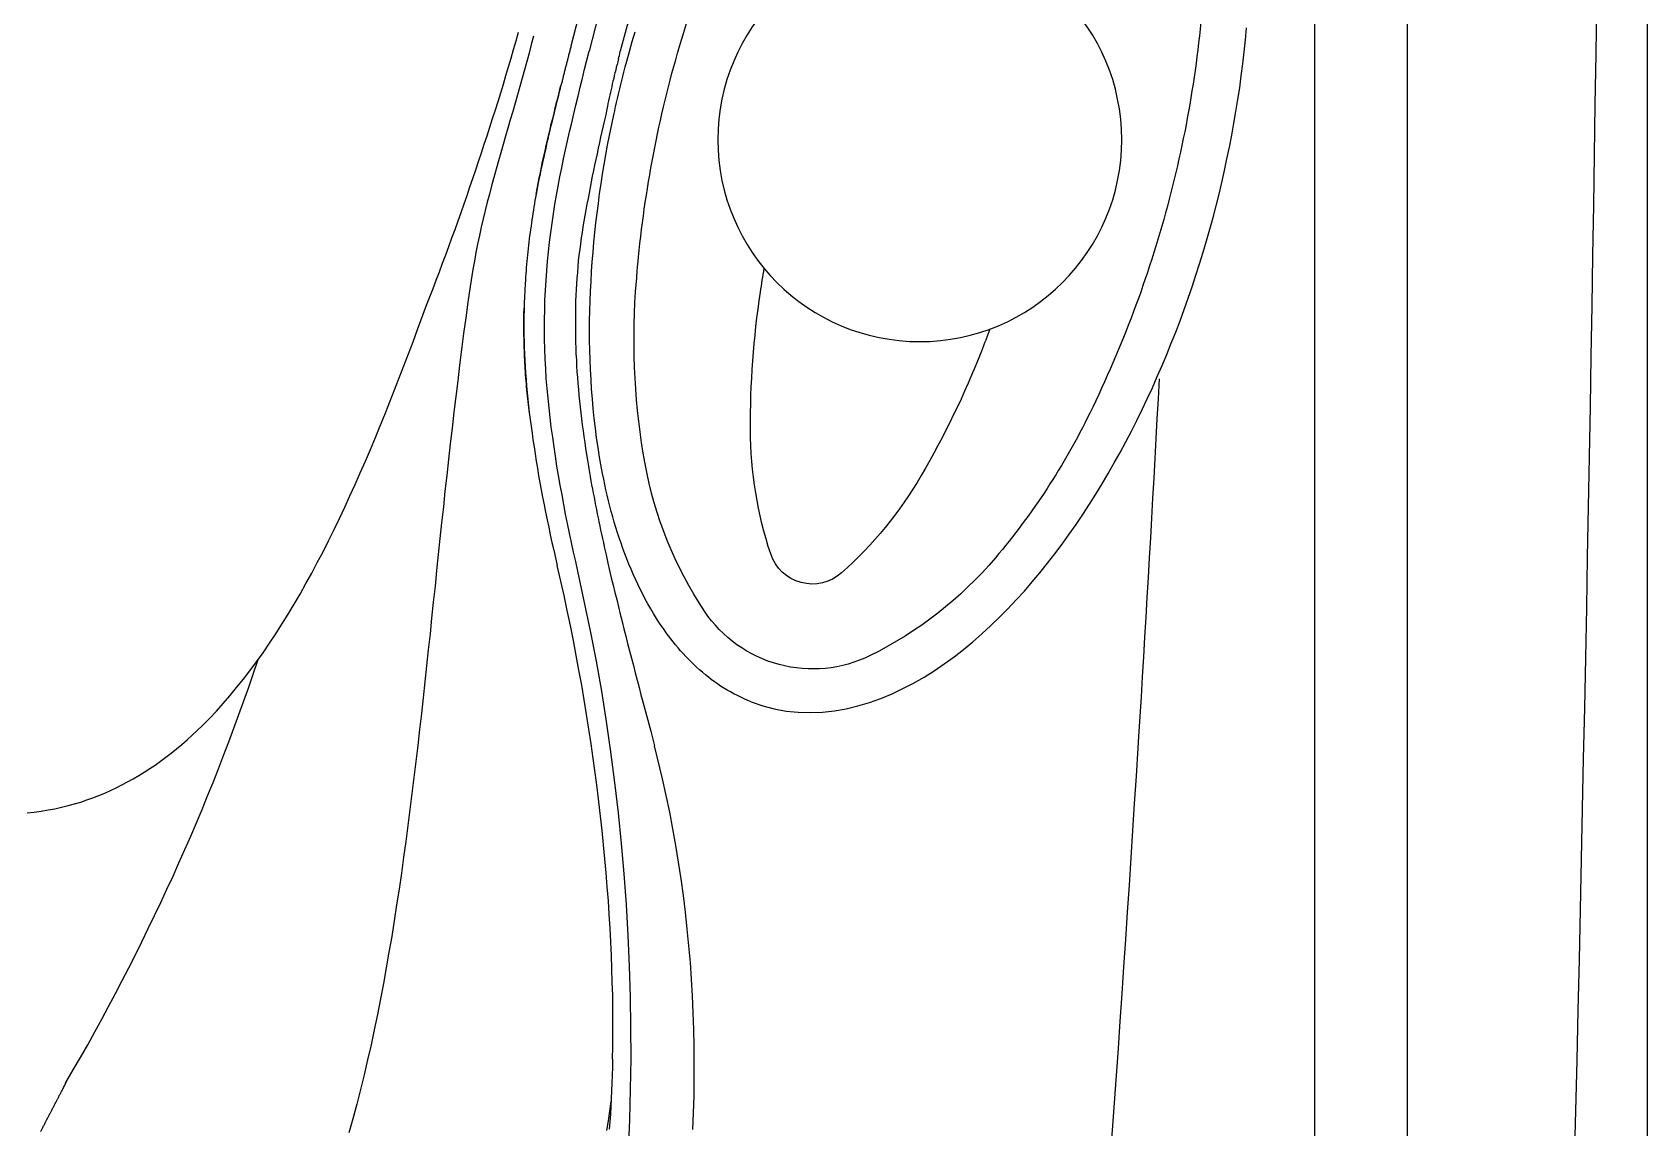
# Model space of a CAD drawing. Extents: x 527 to 614, y 487 to 635.
# Drawn here: x 600.67 to 613.64, y 525.26 to 534.06 of the extents above; entities that cross this region are included whole.
import ezdxf

# ---------------------------------------------------------------- set-up
doc = ezdxf.new("R2010")
doc.units = 0
doc.header["$MEASUREMENT"] = 0
doc.layers.add('1', color=4, linetype='Continuous')

# ---------------------------------------------------------------- blocks, each defined once
blk = doc.blocks.new('speaker_cover')
at = {"layer": '1'}
blk.add_lwpolyline([(132.406, 82.479, 0.182123), (131.717, 82.22, 0.10272), (130.95, 81.201, 0.06203), (130.518, 79.884, 0.048276), (130.346, 78.114, 0.048276), (130.518, 76.344, 0.06203), (130.95, 75.027, 0.10272), (131.717, 74.008, 0.182123), (132.406, 73.749, 0.182123), (133.094, 74.008, 0.10272), (133.862, 75.027, 0.06203), (134.293, 76.344, 0.048276), (134.465, 78.114, 0.048276), (134.293, 79.884, 0.06203), (133.862, 81.201, 0.10272), (133.094, 82.22, 0.182123)], format="xyb", close=True, dxfattribs=at)
at = {"layer": '1', "color": 3}
for points in [[(132.406, 81.797, 0.252394), (132.111, 81.638, 0.079125), (131.696, 80.718, 0.038428), (131.487, 79.628, 0.003572), (131.467, 79.436, 0.028106)], [(133.344, 79.436, 0.003572), (133.324, 79.628, 0.038428), (133.115, 80.718, 0.079125), (132.7, 81.638, 0.252394), (132.406, 81.797, 0.252394)], [(131.467, 76.792, 0.003572), (131.487, 76.6, 0.038428), (131.696, 75.51, 0.079125), (132.111, 74.59, 0.252394), (132.406, 74.431, 0.252394), (132.7, 74.59, 0.079125), (133.115, 75.51, 0.038428), (133.324, 76.6, 0.003572), (133.344, 76.792, 0.028106)]]:
    blk.add_lwpolyline(points, format="xyb", dxfattribs=at)
at = {"layer": '1'}
blk.add_circle((132.406, 78.114), 1.622, dxfattribs=at)
blk = doc.blocks.new('VANGUARD')
at = {"layer": '1', "color": 3, "linetype": 'Continuous'}
blk.add_line((84.809, 11.87), (84.809, 74.867), dxfattribs=at)
at = {"layer": '1', "color": 4}
blk.add_lwpolyline([(86.737, 74.737, 0.414214), (74.737, 86.737), (12, 86.737, 0.414214), (0, 74.737), (0, 12, 0.414214), (12, 0), (74.737, 0, 0.414214), (86.737, 12)], format="xyb", close=True, dxfattribs=at)
at = {"layer": '1', "color": 3, "linetype": 'Continuous'}
for points in [[(84.061, 74.869), (84.061, 71.719), (84.061, 68.569), (84.061, 65.419), (84.061, 62.269), (84.061, 59.119), (84.061, 55.969), (84.061, 52.819), (84.061, 49.669), (84.061, 46.519), (84.061, 43.369), (84.061, 40.219), (84.061, 37.069), (84.061, 33.919), (84.061, 30.769), (84.061, 27.619), (84.061, 24.469), (84.061, 21.319), (84.061, 18.169), (84.061, 11.869)], [(78.308, 29.158), (78.236, 28.878)], [(86.151, 19.961), (86.161, 20.366), (86.17, 20.77), (86.18, 21.174), (86.189, 21.578), (86.198, 21.982), (86.206, 22.386), (86.215, 22.791), (86.223, 23.195), (86.232, 23.599), (86.24, 24.003), (86.248, 24.407), (86.255, 24.812), (86.263, 25.216), (86.27, 25.62), (86.277, 26.024), (86.284, 26.428), (86.291, 26.833), (86.298, 27.237), (86.305, 27.641), (86.311, 28.045), (86.317, 28.45), (86.323, 28.854), (86.329, 29.258)], [(78.539, 28.797), (78.561, 28.876), (78.583, 28.955), (78.606, 29.033)], [(79.539, 23.651), (79.631, 23.619), (79.724, 23.594), (79.82, 23.577), (79.916, 23.567), (80.013, 23.564), (80.11, 23.568), (80.206, 23.579), (80.301, 23.595), (80.395, 23.618), (80.488, 23.646), (80.579, 23.678), (80.669, 23.715), (80.756, 23.757), (80.842, 23.802), (80.926, 23.85), (81.008, 23.901), (81.088, 23.956), (81.167, 24.013), (81.243, 24.072), (81.318, 24.133), (81.391, 24.197), (81.462, 24.263), (81.532, 24.33), (81.6, 24.399), (81.667, 24.469), (81.732, 24.541), (81.795, 24.614), (81.857, 24.688), (81.918, 24.764), (81.977, 24.84), (82.035, 24.918), (82.092, 24.997), (82.147, 25.076), (82.201, 25.156), (82.254, 25.238), (82.306, 25.319), (82.356, 25.402), (82.406, 25.486), (82.454, 25.57), (82.501, 25.654), (82.547, 25.74), (82.592, 25.825), (82.635, 25.912), (82.678, 25.999), (82.719, 26.086), (82.76, 26.174), (82.799, 26.263), (82.838, 26.352), (82.875, 26.441), (82.912, 26.531), (82.947, 26.621), (82.982, 26.711), (83.015, 26.802), (83.047, 26.894), (83.079, 26.985), (83.109, 27.077), (83.139, 27.169), (83.167, 27.262), (83.195, 27.355), (83.221, 27.448), (83.247, 27.541), (83.271, 27.635), (83.295, 27.729), (83.317, 27.823), (83.339, 27.918), (83.359, 28.012), (83.379, 28.107), (83.397, 28.202), (83.415, 28.298), (83.431, 28.393), (83.446, 28.489), (83.461, 28.584), (83.474, 28.68), (83.486, 28.776), (83.497, 28.873), (83.507, 28.969), (83.516, 29.065)], [(78.472, 28.815), (78.476, 28.83), (78.48, 28.844), (78.483, 28.859), (78.487, 28.874), (78.491, 28.888), (78.495, 28.903), (78.499, 28.918), (78.503, 28.932), (78.507, 28.947), (78.511, 28.961), (78.515, 28.976), (78.519, 28.991), (78.523, 29.005), (78.527, 29.02), (78.531, 29.035), (78.535, 29.049), (78.539, 29.064), (78.543, 29.079), (78.552, 29.108)], [(78.146, 24.701), (78.129, 24.777), (78.112, 24.853), (78.095, 24.93), (78.079, 25.006), (78.063, 25.083), (78.048, 25.159), (78.033, 25.236), (78.019, 25.313), (78.005, 25.39), (77.991, 25.468), (77.978, 25.545), (77.966, 25.623), (77.955, 25.7), (77.944, 25.778), (77.933, 25.856), (77.924, 25.934), (77.915, 26.012), (77.907, 26.091), (77.899, 26.169), (77.893, 26.248), (77.888, 26.326), (77.884, 26.405), (77.881, 26.484), (77.879, 26.563), (77.878, 26.642), (77.878, 26.721), (77.88, 26.8), (77.882, 26.878), (77.886, 26.957), (77.891, 27.035), (77.897, 27.113), (77.903, 27.19), (77.911, 27.267), (77.919, 27.344), (77.929, 27.42), (77.939, 27.496), (77.95, 27.571), (77.962, 27.646), (77.975, 27.72), (77.988, 27.793), (78.002, 27.867), (78.017, 27.94), (78.032, 28.012), (78.048, 28.085), (78.064, 28.157), (78.08, 28.229), (78.097, 28.301), (78.114, 28.373), (78.131, 28.445), (78.148, 28.517), (78.165, 28.589), (78.183, 28.662), (78.2, 28.734), (78.236, 28.878)], [(78.472, 28.815), (78.466, 28.793), (78.461, 28.77), (78.455, 28.748), (78.45, 28.726), (78.444, 28.703), (78.439, 28.681), (78.434, 28.659), (78.428, 28.636), (78.423, 28.614), (78.418, 28.592), (78.413, 28.569), (78.408, 28.547), (78.403, 28.524), (78.398, 28.502), (78.393, 28.48), (78.388, 28.457), (78.383, 28.435), (78.379, 28.412), (78.37, 28.367)], [(78.432, 28.353), (78.437, 28.376), (78.442, 28.398), (78.447, 28.42), (78.452, 28.442), (78.457, 28.465), (78.462, 28.487), (78.467, 28.509), (78.472, 28.531), (78.477, 28.554), (78.483, 28.576), (78.488, 28.598), (78.494, 28.62), (78.499, 28.642), (78.505, 28.664), (78.51, 28.686), (78.516, 28.709), (78.522, 28.731), (78.527, 28.753), (78.539, 28.797)], [(77.811, 27.728), (77.819, 27.772), (77.828, 27.815), (77.836, 27.859), (77.845, 27.903), (77.854, 27.946), (77.863, 27.99), (77.873, 28.033), (77.883, 28.076), (77.893, 28.12), (77.903, 28.163), (77.913, 28.207), (77.923, 28.25), (77.933, 28.293), (77.944, 28.336), (77.955, 28.379), (77.965, 28.423), (77.976, 28.466), (77.987, 28.509), (78.008, 28.595)], [(78.37, 28.367), (78.359, 28.323), (78.349, 28.278), (78.339, 28.233), (78.329, 28.188), (78.319, 28.143), (78.309, 28.098), (78.3, 28.053), (78.29, 28.008), (78.281, 27.963), (78.272, 27.918), (78.262, 27.873), (78.254, 27.828), (78.245, 27.783), (78.236, 27.738), (78.228, 27.693), (78.219, 27.648), (78.211, 27.603), (78.203, 27.557), (78.195, 27.512), (78.187, 27.467), (78.18, 27.422), (78.173, 27.377), (78.167, 27.331), (78.161, 27.285), (78.155, 27.24), (78.15, 27.194), (78.146, 27.148), (78.142, 27.101), (78.138, 27.055), (78.135, 27.009), (78.132, 26.962), (78.13, 26.916), (78.128, 26.869), (78.127, 26.822), (78.126, 26.775), (78.126, 26.728), (78.126, 26.681), (78.126, 26.634), (78.127, 26.587), (78.128, 26.54), (78.129, 26.492), (78.131, 26.445), (78.134, 26.398), (78.136, 26.35), (78.139, 26.303), (78.143, 26.256), (78.147, 26.208), (78.151, 26.161), (78.155, 26.114), (78.16, 26.066), (78.165, 26.019), (78.17, 25.972), (78.176, 25.924), (78.182, 25.877), (78.188, 25.829), (78.195, 25.782), (78.201, 25.735), (78.208, 25.687), (78.223, 25.593)], [(78.321, 25.615), (78.308, 25.693), (78.297, 25.771), (78.287, 25.849), (78.278, 25.927), (78.27, 26.006), (78.263, 26.084), (78.257, 26.162), (78.252, 26.241), (78.248, 26.32), (78.245, 26.398), (78.242, 26.477), (78.241, 26.556), (78.241, 26.635), (78.241, 26.713), (78.243, 26.792), (78.245, 26.871), (78.248, 26.949), (78.252, 27.028), (78.257, 27.107), (78.262, 27.185), (78.268, 27.264), (78.275, 27.342), (78.283, 27.421), (78.291, 27.499), (78.301, 27.577), (78.311, 27.655), (78.321, 27.733), (78.333, 27.811), (78.345, 27.889), (78.358, 27.967), (78.371, 28.044), (78.385, 28.122), (78.4, 28.199), (78.432, 28.353)], [(75.132, 23.461), (75.188, 23.517), (75.243, 23.576), (75.298, 23.637), (75.352, 23.7), (75.406, 23.765), (75.46, 23.832), (75.513, 23.901), (75.566, 23.972), (75.618, 24.045), (75.669, 24.121), (75.72, 24.197), (75.77, 24.275), (75.819, 24.355), (75.868, 24.435), (75.915, 24.517), (75.962, 24.601), (76.009, 24.685), (76.054, 24.771), (76.1, 24.857), (76.144, 24.945), (76.188, 25.034), (76.231, 25.124), (76.274, 25.214), (76.316, 25.306), (76.358, 25.398), (76.399, 25.491), (76.44, 25.585), (76.48, 25.679), (76.52, 25.774), (76.559, 25.869), (76.598, 25.965), (76.637, 26.061), (76.675, 26.157), (76.712, 26.253), (76.749, 26.35), (76.786, 26.447), (76.823, 26.544), (76.859, 26.641), (76.931, 26.836)], [(77.757, 25.971), (77.754, 25.994), (77.752, 26.016), (77.749, 26.039), (77.747, 26.063), (77.744, 26.086), (77.742, 26.11), (77.739, 26.133), (77.737, 26.157), (77.735, 26.181), (77.733, 26.205), (77.731, 26.229), (77.729, 26.253), (77.727, 26.277), (77.726, 26.301), (77.724, 26.325), (77.723, 26.349), (77.721, 26.373), (77.72, 26.398), (77.719, 26.422), (77.718, 26.446), (77.717, 26.471), (77.716, 26.495), (77.715, 26.52), (77.714, 26.544), (77.714, 26.568), (77.713, 26.593), (77.713, 26.618), (77.713, 26.642), (77.713, 26.667), (77.713, 26.691), (77.713, 26.716), (77.713, 26.74), (77.713, 26.765), (77.714, 26.814)], [(78.223, 25.593), (78.229, 25.559), (78.234, 25.526), (78.24, 25.493), (78.246, 25.46), (78.251, 25.427), (78.257, 25.394), (78.263, 25.36), (78.27, 25.327), (78.276, 25.294), (78.282, 25.261), (78.289, 25.228), (78.295, 25.195), (78.302, 25.162), (78.309, 25.129), (78.315, 25.096), (78.322, 25.063), (78.329, 25.03), (78.336, 24.997), (78.344, 24.964), (78.351, 24.93), (78.358, 24.897), (78.365, 24.864), (78.373, 24.831), (78.388, 24.765)], [(78.754, 24.36), (78.731, 24.398), (78.709, 24.437), (78.688, 24.476), (78.667, 24.515), (78.647, 24.555), (78.628, 24.595), (78.609, 24.635), (78.591, 24.676), (78.573, 24.717), (78.556, 24.758), (78.54, 24.799), (78.524, 24.841), (78.508, 24.883), (78.494, 24.925), (78.479, 24.967), (78.465, 25.009), (78.452, 25.052), (78.439, 25.094), (78.427, 25.137), (78.415, 25.18), (78.404, 25.223), (78.393, 25.266), (78.382, 25.31), (78.372, 25.353), (78.363, 25.396), (78.354, 25.44), (78.345, 25.484), (78.336, 25.527), (78.321, 25.615)], [(78.554, 20.044), (78.564, 20.292), (78.57, 20.539), (78.573, 20.786), (78.572, 21.034), (78.569, 21.281), (78.561, 21.528), (78.55, 21.775), (78.536, 22.022), (78.518, 22.268), (78.497, 22.514), (78.472, 22.759), (78.444, 23.004), (78.412, 23.249), (78.377, 23.493), (78.338, 23.736), (78.295, 23.978), (78.249, 24.22), (78.146, 24.701)], [(78.388, 24.765), (78.401, 24.707), (78.415, 24.648), (78.429, 24.589), (78.443, 24.53), (78.458, 24.472), (78.472, 24.413), (78.487, 24.354), (78.501, 24.296), (78.516, 24.237), (78.531, 24.178), (78.546, 24.119), (78.561, 24.061), (78.577, 24.002), (78.592, 23.943), (78.607, 23.885), (78.623, 23.826), (78.638, 23.767), (78.653, 23.708), (78.669, 23.65), (78.684, 23.591), (78.7, 23.532), (78.715, 23.473), (78.731, 23.415), (78.761, 23.297)], [(79.539, 23.651), (79.511, 23.662), (79.482, 23.674), (79.454, 23.687), (79.427, 23.701), (79.399, 23.715), (79.372, 23.73), (79.346, 23.745), (79.319, 23.761), (79.293, 23.778), (79.268, 23.795), (79.243, 23.812), (79.218, 23.831), (79.194, 23.849), (79.17, 23.869), (79.146, 23.888), (79.123, 23.909), (79.1, 23.929), (79.077, 23.95), (79.055, 23.972), (79.034, 23.994), (79.012, 24.016), (78.991, 24.038), (78.971, 24.061), (78.951, 24.085), (78.931, 24.108), (78.912, 24.132), (78.893, 24.156), (78.874, 24.181), (78.856, 24.206), (78.838, 24.231), (78.821, 24.256), (78.803, 24.282), (78.787, 24.307), (78.754, 24.36)], [(73.725, 22.758), (73.781, 22.765), (73.837, 22.773), (73.892, 22.782), (73.946, 22.792), (73.999, 22.804), (74.052, 22.817), (74.103, 22.831), (74.154, 22.846), (74.203, 22.863), (74.252, 22.88), (74.3, 22.899), (74.347, 22.918), (74.393, 22.938), (74.439, 22.96), (74.485, 22.983), (74.53, 23.007), (74.575, 23.032), (74.62, 23.058), (74.664, 23.085), (74.708, 23.114), (74.752, 23.143), (74.795, 23.174), (74.838, 23.206), (74.881, 23.239), (74.924, 23.273), (74.966, 23.308), (75.008, 23.345), (75.049, 23.382), (75.132, 23.461)], [(79.07, 20.215), (79.075, 20.349), (79.079, 20.483), (79.081, 20.617), (79.081, 20.751), (79.08, 20.885), (79.077, 21.019), (79.073, 21.153), (79.067, 21.288), (79.059, 21.422), (79.05, 21.556), (79.038, 21.691), (79.025, 21.825), (79.011, 21.96), (78.994, 22.094), (78.976, 22.228), (78.955, 22.363), (78.933, 22.497), (78.909, 22.631), (78.884, 22.765), (78.856, 22.898), (78.826, 23.031), (78.761, 23.297)]]:
    blk.add_lwpolyline(points, dxfattribs=at)
at = {"layer": '1', "color": 2}
for points in [[(78.151, 29.157), (78.091, 28.917)], [(77.79, 28.998), (77.772, 28.93), (77.754, 28.862), (77.736, 28.795), (77.718, 28.727), (77.699, 28.66), (77.68, 28.593), (77.661, 28.526), (77.642, 28.46), (77.623, 28.393), (77.603, 28.327), (77.584, 28.26), (77.565, 28.194), (77.546, 28.128), (77.527, 28.062), (77.508, 27.996), (77.489, 27.929), (77.471, 27.863), (77.453, 27.797), (77.436, 27.73), (77.419, 27.664), (77.402, 27.597), (77.386, 27.53), (77.37, 27.463), (77.355, 27.396), (77.341, 27.328), (77.327, 27.26), (77.315, 27.192), (77.302, 27.124), (77.281, 26.987)], [(78.091, 28.917), (78.089, 28.909), (78.087, 28.901), (78.085, 28.893), (78.083, 28.885), (78.081, 28.877), (78.079, 28.869), (78.077, 28.861), (78.075, 28.853), (78.072, 28.845), (78.07, 28.837), (78.068, 28.829), (78.066, 28.82), (78.064, 28.812), (78.062, 28.804), (78.06, 28.796), (78.058, 28.788), (78.056, 28.78), (78.054, 28.772), (78.052, 28.764), (78.05, 28.756), (78.047, 28.748), (78.045, 28.74), (78.043, 28.732), (78.041, 28.724), (78.039, 28.716), (78.037, 28.708), (78.035, 28.7), (78.033, 28.692), (78.031, 28.684), (78.029, 28.676), (78.027, 28.668), (78.025, 28.66), (78.023, 28.651), (78.021, 28.643), (78.019, 28.635), (78.017, 28.627), (78.015, 28.619), (78.013, 28.611), (78.008, 28.595)], [(78.008, 28.595), (78.001, 28.567), (77.994, 28.539), (77.987, 28.511), (77.98, 28.483), (77.973, 28.455), (77.966, 28.427), (77.959, 28.399), (77.952, 28.371), (77.945, 28.342), (77.939, 28.314), (77.932, 28.286), (77.925, 28.258), (77.918, 28.229), (77.911, 28.2), (77.905, 28.172), (77.898, 28.143), (77.891, 28.114), (77.885, 28.085), (77.878, 28.056), (77.872, 28.027), (77.865, 27.997), (77.859, 27.968), (77.852, 27.938), (77.846, 27.908), (77.84, 27.879), (77.834, 27.849), (77.828, 27.819), (77.822, 27.789), (77.811, 27.728)], [(77.811, 27.728), (77.807, 27.703), (77.802, 27.677), (77.798, 27.651), (77.793, 27.626), (77.789, 27.6), (77.785, 27.574), (77.781, 27.549), (77.777, 27.523), (77.773, 27.498), (77.77, 27.472), (77.766, 27.446), (77.763, 27.421), (77.759, 27.395), (77.756, 27.37), (77.753, 27.344), (77.75, 27.319), (77.747, 27.293), (77.744, 27.267), (77.742, 27.242), (77.739, 27.216), (77.737, 27.191), (77.734, 27.165), (77.732, 27.139), (77.73, 27.113), (77.728, 27.088), (77.726, 27.062), (77.725, 27.036), (77.723, 27.01), (77.72, 26.958)], [(77.281, 26.987), (77.263, 26.861), (77.246, 26.735), (77.229, 26.609), (77.213, 26.482), (77.197, 26.356), (77.181, 26.23), (77.166, 26.103), (77.151, 25.977), (77.136, 25.85), (77.121, 25.724), (77.107, 25.597), (77.093, 25.47), (77.079, 25.343), (77.066, 25.216), (77.052, 25.089), (77.039, 24.962), (77.025, 24.834), (77.012, 24.707), (76.999, 24.579), (76.985, 24.452), (76.972, 24.324), (76.959, 24.196), (76.945, 24.068), (76.932, 23.94), (76.918, 23.812), (76.904, 23.684), (76.89, 23.556), (76.875, 23.428), (76.861, 23.299), (76.846, 23.171), (76.83, 23.043), (76.814, 22.915), (76.798, 22.786), (76.782, 22.658), (76.765, 22.53), (76.747, 22.402), (76.729, 22.274), (76.711, 22.146), (76.691, 22.019), (76.671, 21.892), (76.651, 21.765), (76.629, 21.639), (76.607, 21.513), (76.585, 21.388), (76.561, 21.264), (76.536, 21.14), (76.511, 21.017), (76.485, 20.895), (76.457, 20.774), (76.429, 20.654), (76.4, 20.536), (76.37, 20.418), (76.339, 20.302), (76.306, 20.188)], [(77.72, 26.958), (77.717, 26.905), (77.715, 26.853), (77.714, 26.801), (77.713, 26.749), (77.712, 26.698), (77.712, 26.647), (77.713, 26.596), (77.714, 26.545), (77.715, 26.495), (77.717, 26.444), (77.72, 26.393), (77.723, 26.342), (77.726, 26.291), (77.73, 26.239), (77.734, 26.187), (77.739, 26.135), (77.745, 26.082), (77.75, 26.029), (77.756, 25.975), (77.763, 25.92), (77.77, 25.866), (77.778, 25.81), (77.785, 25.755), (77.794, 25.698), (77.803, 25.642), (77.812, 25.585), (77.821, 25.527), (77.831, 25.47), (77.842, 25.411), (77.852, 25.353), (77.863, 25.294), (77.875, 25.234), (77.887, 25.174), (77.899, 25.114), (77.912, 25.054), (77.925, 24.993), (77.938, 24.931), (77.952, 24.87), (77.981, 24.745)], [(82.814, 26.245), (82.806, 26.085), (82.797, 25.925), (82.788, 25.766), (82.78, 25.606), (82.771, 25.447), (82.762, 25.287), (82.753, 25.127), (82.744, 24.968), (82.735, 24.808), (82.726, 24.649), (82.716, 24.489), (82.707, 24.33), (82.697, 24.17), (82.688, 24.011), (82.678, 23.851), (82.669, 23.692), (82.659, 23.532), (82.649, 23.373), (82.629, 23.054)], [(78.425, 20.781), (78.427, 20.881), (78.428, 20.983), (78.428, 21.086), (78.427, 21.189), (78.426, 21.294), (78.423, 21.4), (78.42, 21.507), (78.416, 21.614), (78.411, 21.723), (78.405, 21.832), (78.398, 21.942), (78.391, 22.053), (78.382, 22.165), (78.373, 22.277), (78.363, 22.39), (78.352, 22.503), (78.341, 22.618), (78.328, 22.732), (78.315, 22.848), (78.301, 22.963), (78.285, 23.08), (78.27, 23.196), (78.253, 23.313), (78.235, 23.431), (78.216, 23.549), (78.197, 23.667), (78.177, 23.786), (78.155, 23.905), (78.133, 24.024), (78.11, 24.144), (78.086, 24.264), (78.061, 24.384), (78.035, 24.504), (77.981, 24.745)], [(82.629, 23.054), (82.615, 22.835), (82.601, 22.616), (82.587, 22.397), (82.573, 22.179), (82.558, 21.96), (82.544, 21.741), (82.529, 21.522), (82.514, 21.304), (82.499, 21.085), (82.484, 20.866), (82.469, 20.648), (82.453, 20.429), (82.438, 20.21), (82.422, 19.992), (82.406, 19.773), (82.39, 19.555), (82.374, 19.336), (82.357, 19.117), (82.324, 18.68)], [(78.425, 20.781), (78.424, 20.716), (78.422, 20.652), (78.42, 20.588), (78.417, 20.525), (78.414, 20.462), (78.41, 20.4), (78.407, 20.339), (78.402, 20.278), (78.398, 20.218)], [(78.38, 20.208), (78.393, 20.285), (78.413, 20.44)]]:
    blk.add_lwpolyline(points, dxfattribs=at)
blk.add_lwpolyline([(73.832, 20.198, 0.000112), (73.844, 20.221, 0.000112), (73.856, 20.244, 0.000112), (73.868, 20.268, 0.000111), (73.88, 20.291, 0.000112), (73.892, 20.314, 0.000114), (73.904, 20.337, 0.000111), (73.916, 20.36, 0.000104), (73.928, 20.383, 0.000115), (73.94, 20.407, 0.000135), (73.953, 20.431, 0.000103), (73.964, 20.453, 0.000036), (73.975, 20.473, 0.000147), (73.988, 20.5, 0.000248), (74.009, 20.54, 0.000122), (74.036, 20.592, 0.000122)], format="xyb", dxfattribs=at)
at = {"layer": '1', "color": 3, "linetype": 'Continuous'}
blk.add_arc((53.964, 35.805), 24.656, 338.6682, 344.0496, dxfattribs=at)
at = {"layer": '1', "color": 2}
blk.add_arc((58.422, 29.732), 18.092, 329.6566, 341.4974, dxfattribs=at)
at = {"layer": '1', "color": 1, "xscale": -1, "rotation": 164.9999999999993}
blk.add_blockref('speaker_cover', (-26.785, 137.888), dxfattribs=at)

msp = doc.modelspace()

# ---------------------------------------------------------------- block references
at = {"layer": '1'}
msp.add_blockref('VANGUARD', (526.9, 505.027), dxfattribs=at)

doc.saveas('drawing.dxf')
